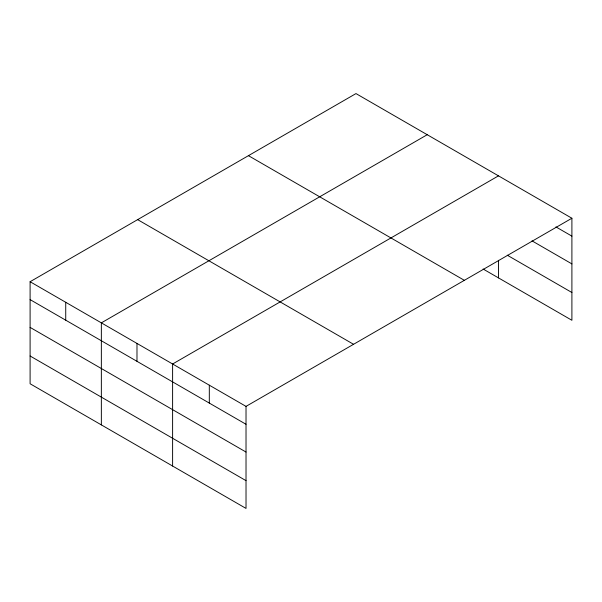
<?xml version="1.0" encoding="UTF-8"?>
<svg xmlns="http://www.w3.org/2000/svg" width="602" height="602" viewBox="0 0 602 602"><rect width="100%" height="100%" fill="white"/><g stroke="black" fill="none" stroke-linecap="round" stroke-linejoin="round"><path stroke-width="0.9" d="M483.105 269.011L571.9 320.279L571.9 218.24L355.978 93.581L30.1 281.721L30.1 383.76L246.022 508.419L246.022 406.38L30.1 281.721M427.232 134.713L101.354 322.86L101.354 424.899M498.486 175.852L172.608 363.999L172.608 466.038M246.022 406.38L571.9 218.24M555.939 226.916L571.9 236.127M532.002 240.86L571.9 263.902M507.268 255.195L571.9 292.512M248.438 155.662L464.36 280.329M137.64 219.632L353.562 344.299M30.1 299.615L246.022 424.275M30.1 327.383L246.022 452.042M30.1 355.993L246.022 480.652M498.486 260.305L498.486 277.891M209.315 385.19L209.315 403.084M136.985 343.426L136.985 361.32M65.731 302.294L65.731 320.181"/></g></svg>
